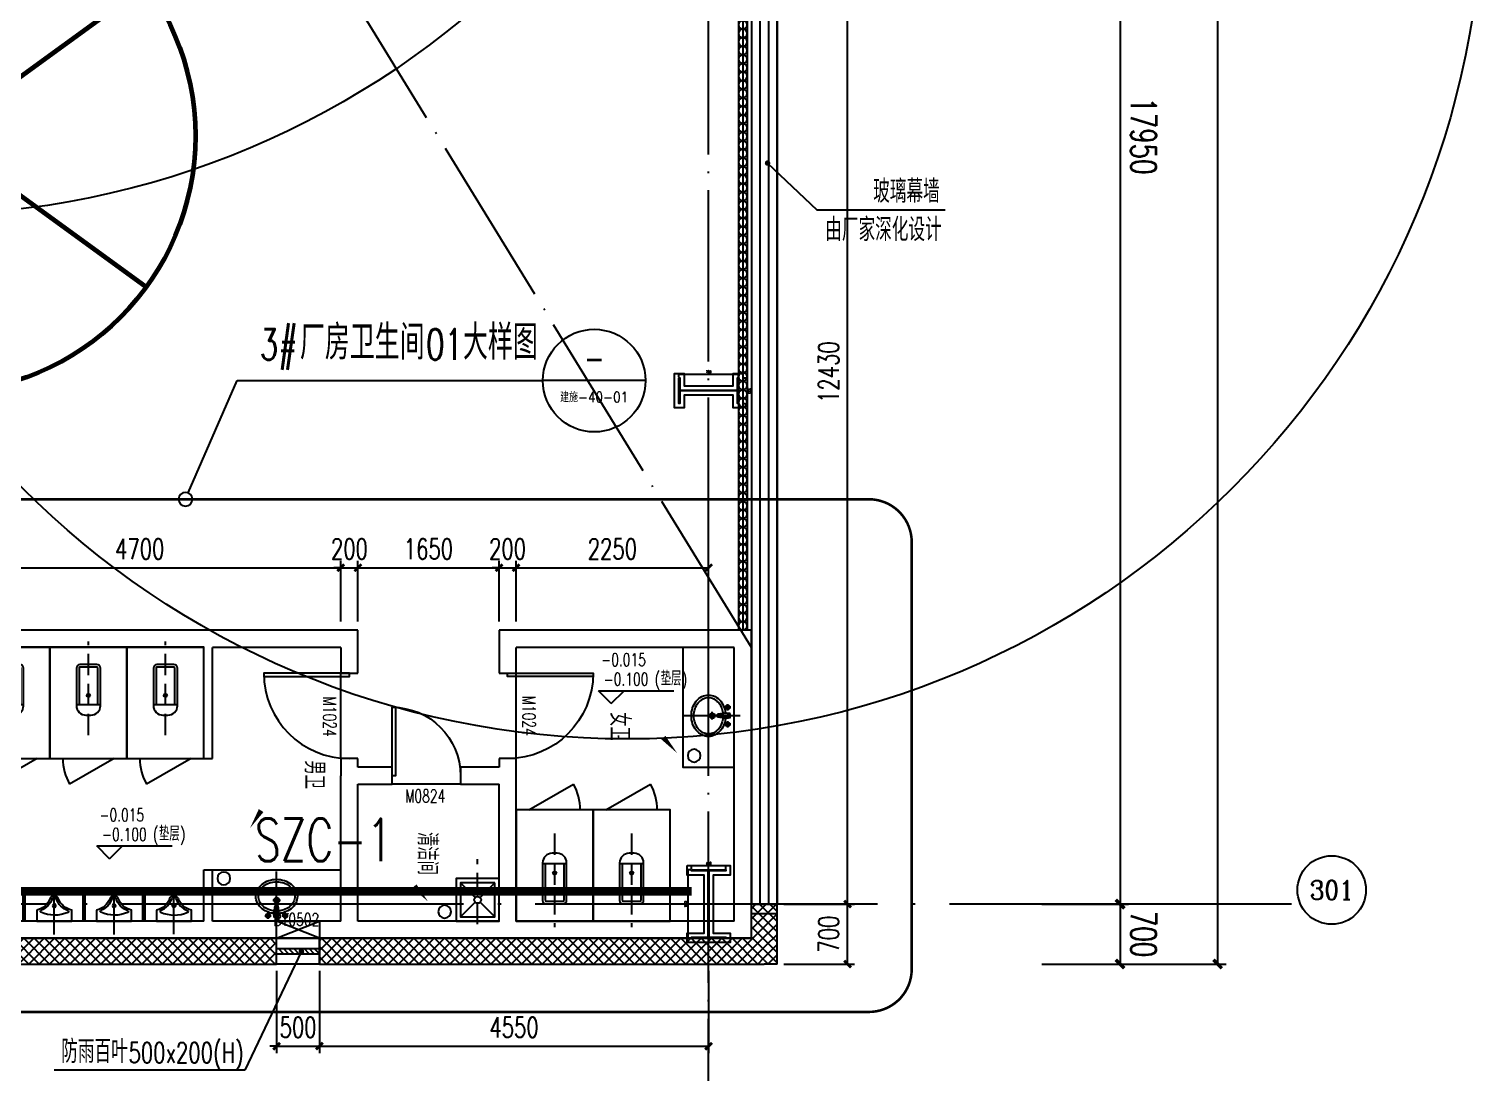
# Model space of a CAD drawing. Extents: x -1313754 to 847533, y 489853 to 941203.
# Drawn here: x -136798 to -119803, y 546948 to 559144 of the extents above; entities that cross this region are included whole.
import ezdxf
from ezdxf.enums import TextEntityAlignment as Align

# ---------------------------------------------------------------- set-up
doc = ezdxf.new("R2010")
doc.units = 0
doc.header["$LTSCALE"] = 1000
doc.header["$MEASUREMENT"] = 0
for name, pattern in [('10平面$1$DOTE', [2.42, 2, -0.2, 0.02, -0.2]), ('CENTER', [2, 1.25, -0.25, 0.25, -0.25]), ('DASH', [0.35, 0.25, -0.1]), ('DOTE', [2.42, 2, -0.2, 0.02, -0.2])]:
    doc.linetypes.add(name, pattern=pattern)
doc.layers.get('Defpoints').update_dxf_attribs({"color": 210})
for name, color, linetype in [('10平面$1$A-AXIS-DOTE', 14, '10平面$1$DOTE'), ('A-AXIS-D', 1, 'Continuous'), ('A-AXIS-DOTE', 14, 'DOTE'), ('A-AXIS-DP', 126, 'Continuous'), ('A-AXIS-SYMB', 3, 'Continuous'), ('A-HATCH-2', 251, 'Continuous'), ('A-HRAIL', 173, 'Continuous'), ('A-LIN-V', 9, 'Continuous'), ('A-TEXT', 61, 'Continuous'), ('A-WC', 223, 'Continuous'), ('A-WINDOW', 140, 'Continuous'), ('AS-COLN', 6, 'Continuous'), ('AS-WALL', 40, 'Continuous'), ('AS-结构边线层', 200, 'Continuous'), ('CURTWALL', 4, 'Continuous'), ('DIM_ELEV', 3, 'Continuous'), ('DIM_SYMB', 3, 'Continuous'), ('PUB_HATCH', 8, 'Continuous'), ('PUB_TEXT', 7, 'Continuous'), ('SB_ZF消火栓', 10, 'Continuous'), ('SB_ZF消火栓M', 10, 'Continuous'), ('建-标高', 3, 'Continuous'), ('建-门', 4, 'Continuous'), ('建-门窗编号', 7, 'Continuous')]:
    doc.layers.add(name, color=color, linetype=linetype)
doc.layers.add('THIN', color=7, linetype='Continuous', lineweight=0)
doc.layers.add('柱间支撑', color=6, linetype='CENTER', lineweight=0)
doc.styles.add('_TCH_AXIS', font='COMPLEX', dxfattribs={"bigfont": 'GBCBIG'})
doc.styles.add('_TCH_DIM', font='SIMPLEX', dxfattribs={"bigfont": 'GBCBIG'})
doc.styles.add('_TCH_DIM_T3', font='SIMPLEX', dxfattribs={"width": 0.705882, "bigfont": 'GBCBIG'})
doc.styles.add('_TCH_WINDOW', font='SIMPLEX', dxfattribs={"height": 3.5, "bigfont": 'GBCBIG'})
doc.styles.add('A-DIM_T3', font='SIMPLEX', dxfattribs={"width": 0.705882, "bigfont": 'GBCBIG'})
doc.styles.add('A-STANDARD', font='SIMPLEX', dxfattribs={"bigfont": 'GBCBIG'})
doc.styles.add('A-WIN-LABEL', font='SIMPLEX', dxfattribs={"bigfont": 'GBCBIG'})
doc.styles.add('TSSD_Rein', font='tj-romans1.shx', dxfattribs={"width": 0.7, "bigfont": 'tj-hztxt.shx'})
doc.dimstyles.new('_TCH_ARCH&&10', dxfattribs={"dimtxt": 29.75, "dimasz": 10, "dimexe": 10, "dimexo": 10, "dimgap": 12.625, "dimtad": 1, "dimdec": 0, "dimzin": 0, "dimdsep": 46, "dimtxsty": '_TCH_DIM_T3', "dimblk": 'ARCHTICK', "dimcen": 0.09, "dimclrt": 7, "dimazin": 2, "dimtfac": 1, "dimtdec": 0, "dimtix": 1, "dimtmove": 2, "dimatfit": 3, "dimfxl": 0, "dimtolj": 1, "dimtzin": 0, "dimarcsym": 0})
doc.dimstyles.new('_TCH_ARCH&&100', dxfattribs={"dimtxt": 297.5, "dimasz": 100, "dimexe": 100, "dimexo": 100, "dimgap": 126.25, "dimtad": 1, "dimdec": 0, "dimzin": 0, "dimdsep": 46, "dimtxsty": '_TCH_DIM_T3', "dimblk": 'ARCHTICK', "dimcen": 0.09, "dimclrt": 7, "dimazin": 2, "dimtfac": 1, "dimtdec": 0, "dimtix": 1, "dimtmove": 2, "dimatfit": 3, "dimfxl": 0, "dimtolj": 1, "dimtzin": 0, "dimarcsym": 0})
doc.dimstyles.new('_TCH_ARCH&&80', dxfattribs={"dimtxt": 238, "dimasz": 80, "dimexe": 80, "dimexo": 80, "dimgap": 101, "dimtad": 1, "dimdec": 0, "dimzin": 0, "dimdsep": 46, "dimtxsty": '_TCH_DIM_T3', "dimblk": 'ARCHTICK', "dimcen": 0.09, "dimclrt": 7, "dimazin": 2, "dimtfac": 1, "dimtdec": 0, "dimtix": 1, "dimtmove": 2, "dimatfit": 3, "dimfxl": 0, "dimtolj": 1, "dimtzin": 0, "dimarcsym": 0})
doc.dimstyles.new('A-DIM&&100', dxfattribs={"dimtxt": 297.5, "dimasz": 100, "dimexe": 100, "dimexo": 100, "dimgap": 126.25, "dimtad": 1, "dimdec": 0, "dimzin": 0, "dimdsep": 46, "dimtxsty": 'A-DIM_T3', "dimblk": 'ARCHTICK', "dimcen": 0.09, "dimclrt": 7, "dimazin": 2, "dimtfac": 1, "dimtdec": 0, "dimtix": 1, "dimtmove": 2, "dimatfit": 3, "dimfxl": 0, "dimtolj": 1, "dimtzin": 0, "dimarcsym": 0})
pattern_1 = [(45, (60, 0), (-60.000061, 60.000061), []), (135, (60, 0), (-60.000061, -60.000061), [])]

# ---------------------------------------------------------------- blocks, each defined once
blk = doc.blocks.new('_ArchTick')
at = {"color": 0, "linetype": 'ByBlock', "const_width": 0.4}
blk.add_lwpolyline([(-0.5, -0.5), (0.5, 0.5)], dxfattribs=at)
blk = doc.blocks.new('*D1330')
at = {"layer": 'A-AXIS-D', "color": 0, "lineweight": -2}
for p, q in [((95776, -237950), (96792, -237950)), ((96692, -237950), (96692, -255900)), ((95776, -255900), (96792, -255900))]:
    blk.add_line(p, q, dxfattribs=at)
at = {"layer": 'Defpoints', "color": 0}
for p in [(95676, -237950), (95676, -255900), (96692, -255900)]:
    blk.add_point(p, dxfattribs=at)
at = {"layer": 'A-AXIS-D', "color": 0, "lineweight": -2, "xscale": 100, "yscale": 100, "zscale": 100}
for p, rotation in [((96692, -237950), 90), ((96692, -255900), 270)]:
    blk.add_blockref('_ArchTick', p, dxfattribs=dict(at, rotation=rotation))
at = {"layer": 'A-AXIS-D', "color": 7, "insert": (96967, -246925), "char_height": 297.5, "attachment_point": 5, "rotation": 270, "style": 'A-DIM_T3'}
blk.add_mtext('\\A1;17950', dxfattribs=at)
blk = doc.blocks.new('*D1331')
at = {"layer": 'A-AXIS-D', "color": 0, "lineweight": -2}
for p, q in [((95776, -255900), (96792, -255900)), ((96692, -255900), (96692, -256600)), ((95776, -256600), (96792, -256600))]:
    blk.add_line(p, q, dxfattribs=at)
at = {"layer": 'Defpoints', "color": 0}
for p in [(95676, -255900), (95676, -256600), (96692, -256600)]:
    blk.add_point(p, dxfattribs=at)
at = {"layer": 'A-AXIS-D', "color": 0, "lineweight": -2, "xscale": 100, "yscale": 100, "zscale": 100}
for p, rotation in [((96692, -255900), 90), ((96692, -256600), 270)]:
    blk.add_blockref('_ArchTick', p, dxfattribs=dict(at, rotation=rotation))
at = {"layer": 'A-AXIS-D', "color": 7, "insert": (96967, -256250), "char_height": 297.5, "attachment_point": 5, "rotation": 270, "style": 'A-DIM_T3'}
blk.add_mtext('\\A1;700', dxfattribs=at)
blk = doc.blocks.new('*D1406')
at = {"layer": 'A-AXIS-D', "color": 0, "lineweight": -2}
for p, q in [((96036, -183400), (97932, -183400)), ((97832, -183400), (97832, -256600)), ((96036, -256600), (97932, -256600))]:
    blk.add_line(p, q, dxfattribs=at)
at = {"layer": 'Defpoints', "color": 0}
for p in [(95936, -183400), (95936, -256600), (97832, -256600)]:
    blk.add_point(p, dxfattribs=at)
at = {"layer": 'A-AXIS-D', "color": 0, "lineweight": -2, "xscale": 100, "yscale": 100, "zscale": 100}
for p, rotation in [((97832, -183400), 90), ((97832, -256600), 270)]:
    blk.add_blockref('_ArchTick', p, dxfattribs=dict(at, rotation=rotation))
at = {"layer": 'A-AXIS-D', "color": 7, "insert": (98107, -220000), "char_height": 297.5, "attachment_point": 5, "rotation": 270, "style": '_TCH_DIM_T3'}
blk.add_mtext('\\A1;73200', dxfattribs=at)
blk = doc.blocks.new('清洁间')
at = {"layer": 'A-AXIS-DOTE', "linetype": 'DASH'}
blk.add_lwpolyline([(2044571, 1694020), (2045331, 1694020)], dxfattribs=at)
at = {"layer": 'A-WC'}
for points in [[(2045106, 1693770), (2045106, 1694270), (2044606, 1694270), (2044606, 1693770)], [(2045056, 1693820), (2045056, 1694220), (2044656, 1694220), (2044656, 1693820)]]:
    blk.add_lwpolyline(points, close=True, dxfattribs=at)
for points in [[(2044828, 1694048), (2044656, 1694220)], [(2044884, 1694048), (2045056, 1694220)], [(2044656, 1693820), (2044828, 1693991)], [(2045056, 1693820), (2044884, 1693991)]]:
    blk.add_lwpolyline(points, dxfattribs=at)
blk.add_circle((2044856, 1694020), 40, dxfattribs=at)
blk = doc.blocks.new('厕卫')
at = {"layer": 'A-AXIS-DOTE', "linetype": 'DASH'}
blk.add_line((50, -823), (50, 272), dxfattribs=at)
at = {"layer": 'A-WC'}
for p, q in [((-60, -40), (-60, -470)), ((150, -30), (-50, -30)), ((160, -470), (160, -40)), ((190, -470), (-90, -470)), ((350, -1097), (-170, -1397))]:
    blk.add_line(p, q, dxfattribs=at)
blk.add_lwpolyline([(-400, 203), (-400, -1097), (500, -1097), (500, 203)], close=True, dxfattribs=at)
blk.add_lwpolyline([(190, -40, 0.414214), (150, 0), (-50, 0, 0.414214), (-90, -40), (-90, -480, 0.414214), (20, -590), (80, -590, 0.414214), (190, -480)], format="xyb", close=True, dxfattribs=at)
blk.add_circle((50, -359), 20, dxfattribs=at)
for centre, radius, start, end in [((-50, -40), 10, 90, 180), ((150, -40), 10, 0, 90), ((350, -1097), 600, 180, 209.9999)]:
    blk.add_arc(centre, radius, start, end, dxfattribs=at)
for p in [(50, 0), (50, -359)]:
    blk.add_point(p, dxfattribs=at)
blk = doc.blocks.new('$lvtry$00000224')
at = {"color": 0}
for p, q in [((-363, 0), (-363, -300)), ((-338, 0), (-363, 0)), ((-338, 0), (-338, -300)), ((337, 0), (337, -300)), ((362, 0), (337, 0)), ((362, 0), (362, -300)), ((-338, -300), (-363, -300)), ((362, -300), (337, -300))]:
    blk.add_line(p, q, dxfattribs=at)
at = {"color": 0, "elevation": 0}
blk.add_lwpolyline([(-205, -131), (-205, 0), (205, 0), (205, -131, 0.268068), (51, -263, -0.317765), (0, -300, -0.317765), (-51, -263, 0.268068)], format="xyb", close=True, dxfattribs=at)
at = {"color": 0}
blk.add_circle((0, -182, 0), 20, dxfattribs=at)
for centre, radius, start, end in [((-152, -115, 0), 10, 114.1084, 248.1394), ((5, -466, 0), 395, 66.6675, 114.1084), ((-243, -341, 0), 233, 19.2639, 68.1394), ((243, -341, 0), 233, 110.4941, 160.7361), ((158, -113, 0), 10, 290.4941, 66.6675), ((0, -256, 0), 24, 199.2639, 269.4998), ((0, -256, 0), 24, 270.5002, 340.7361)]:
    blk.add_arc(centre, radius, start, end, dxfattribs=at)
blk.add_point((0, -182, 0), dxfattribs=at)
at = {"layer": 'A-AXIS-DOTE'}
blk.add_lwpolyline([(0, 153), (0, -367)], dxfattribs=at)
blk = doc.blocks.new('小便器')
at = {"layer": 'A-WC', "xscale": -1, "rotation": 89.99999999999999}
blk.add_blockref('$lvtry$00000224', (2044606, 1695654), dxfattribs=at)
blk = doc.blocks.new('45345')
at = {"layer": 'A-WC'}
h = blk.add_hatch(dxfattribs=at)
h.set_pattern_fill('ANSI31', color=256, scale=10)
h.set_pattern_definition([(30, (40598742844.535, 3385776346.45), (-7.9375, 13.74815), [])])
edge = h.paths.add_edge_path()
edge.add_arc((40598742441.347763, 3385774511.717568), 50, 0, 360)
blk.add_circle((40598742441.347763, 3385774511.717568), 50, dxfattribs=at)
blk = doc.blocks.new('343243')
at = {"layer": '10平面$1$A-AXIS-DOTE'}
blk.add_lwpolyline([(-137039, 783550), (-137039, 784210)], dxfattribs=at)
at = {"layer": 'A-WC'}
for p, q in [((-137084, 783875), (-136994, 783875)), ((-137039, 783830), (-137039, 783920)), ((-137176, 783694), (-137103, 783694)), ((-137139, 783657), (-137139, 783731)), ((-137071, 783707), (-137056, 783814)), ((-137064, 783668), (-137071, 783707)), ((-137064, 783668), (-137056, 783814)), ((-137064, 783668), (-137014, 783668)), ((-137063, 783687), (-137015, 783687)), ((-137056, 783814), (-137022, 783814)), ((-137056, 783804), (-137022, 783804)), ((-137014, 783668), (-137022, 783814)), ((-137008, 783707), (-137022, 783814)), ((-137014, 783668), (-137008, 783707)), ((-136976, 783694), (-136903, 783694)), ((-136939, 783657), (-136939, 783731))]:
    blk.add_line(p, q, dxfattribs=at)
for points in [[(-137069, 783721, -0.055034), (-137132, 783735, -0.088849), (-137208, 783776, -0.104988), (-137263, 783843, -0.12017), (-137282, 783920, -0.12017), (-137263, 783997, -0.104988), (-137208, 784064, -0.088849), (-137132, 784105, -0.080052), (-137039, 784120, -0.080052)], [(-137065, 783751, -0.056066), (-137123, 783763, -0.088849), (-137190, 783800, -0.104988), (-137237, 783857, -0.12017), (-137252, 783920, -0.12017), (-137237, 783983, -0.104988), (-137190, 784040, -0.088849), (-137123, 784077, -0.080052), (-137039, 784090, -0.080052)], [(-137039, 784120, -0.080052), (-136946, 784105, -0.088849), (-136870, 784064, -0.104988), (-136815, 783997, -0.12017), (-136796, 783920, -0.12017), (-136815, 783843, -0.104988), (-136870, 783776, -0.088849), (-136946, 783735, -0.055034), (-137010, 783721, -0.080052)], [(-137039, 784090, -0.080052), (-136956, 784077, -0.088849), (-136889, 784040, -0.104988), (-136842, 783983, -0.12017), (-136826, 783920, -0.12017), (-136842, 783857, -0.104988), (-136889, 783800, -0.088849), (-136956, 783763, -0.056066), (-137014, 783751, -0.080052)]]:
    blk.add_lwpolyline(points, format="xyb", dxfattribs=at)
for centre, radius in [((-137039, 783875), 30), ((-137039, 783875), 20), ((-137139, 783694), 25), ((-137139, 783694), 15), ((-136939, 783694), 25), ((-136939, 783694), 15)]:
    blk.add_circle(centre, radius, dxfattribs=at)
for centre, start, end in [((-137040, 783695), 80.5252, 279.4748), ((-137038, 783695), 260.5252, 99.4748)]:
    blk.add_arc(centre, 7.19, start, end, dxfattribs=at)
blk = doc.blocks.new('*U16')
at = {"color": 0}
blk.add_lwpolyline([(500, 0), (500, 1000), (460, 1000), (460, 0)], close=True, dxfattribs=at)
blk.add_arc((500, 0), 1000, 90, 180, dxfattribs=at)
blk = doc.blocks.new('*U15')
at = {"color": 0, "xscale": 0.001, "yscale": 0.001, "zscale": 0.001}
blk.add_blockref('*U16', (0, 0), dxfattribs=at)
blk = doc.blocks.new('*U18')
at = {"color": 0}
blk.add_lwpolyline([(400, 0), (400, 800), (360, 800), (360, 0)], close=True, dxfattribs=at)
blk.add_arc((400, 0), 800, 90, 180, dxfattribs=at)
blk = doc.blocks.new('*U17')
at = {"color": 0, "xscale": 0.00125, "yscale": 0.00125, "zscale": 0.00125}
blk.add_blockref('*U18', (0, 0), dxfattribs=at)
blk = doc.blocks.new('G$CA7A27C8F')
at = {"layer": 'A-AXIS-DOTE'}
blk.add_lwpolyline([(2222, -4363), (1702, -4363)], dxfattribs=at)
at = {"layer": 'A-AXIS-SYMB'}
for points in [[(-426, 1047, 0, 0, 0), (104, 1517, 0, 64, 0), (-76, 1358, 0, 0, 0)], [(1310, -1863, 0, 0, 0), (1840, -1393, 0, 64, 0), (1660, -1552, 0, 0, 0)], [(364, -3083, 0, 0, 0), (980, -3473, 0, 64, 0), (777, -3344, 0, 0, 0)]]:
    blk.add_lwpolyline(points, format="xyseb", dxfattribs=at)
at = {"layer": 'A-LIN-V'}
blk.add_line((2070, 2187), (-1130, 2187), dxfattribs=at)
at = {"layer": 'A-WC'}
for p, q in [((1470, -3913), (1470, -2413)), ((2070, -4700), (1770, -4700)), ((1770, -4700), (1770, -4725)), ((2070, -4725), (1770, -4725)), ((2070, -4700), (2070, -4725))]:
    blk.add_line(p, q, dxfattribs=at)
blk.add_lwpolyline([(-1130, 1587), (270, 1587), (270, 2187), (270, 2187)], dxfattribs=at)
at = {"layer": 'A-WC', "elevation": 0}
blk.add_lwpolyline([(1939, -4568), (2070, -4568), (2070, -4158), (1939, -4158, -0.268068), (1806, -4312, 0.317765), (1770, -4363, 0.317765), (1806, -4414, -0.268068)], format="xyb", close=True, dxfattribs=at)
at = {"layer": 'A-WC'}
blk.add_circle((1888, -4363, 0), 20, dxfattribs=at)
for centre, radius, start, end in [((1729, -4120, 0), 233, 289.2639, 339.5059), ((1957, -4205, 0), 10, 23.3325, 159.5059), ((1603, -4358, 0), 395, 335.8916, 23.3325), ((1814, -4363, 0), 24, 109.2639, 179.4998), ((1814, -4363, 0), 24, 180.5002, 250.7361), ((1729, -4606, 0), 233, 21.8606, 70.7361), ((1955, -4515, 0), 10, 201.8606, 335.8916)]:
    blk.add_arc(centre, radius, start, end, dxfattribs=at)
blk.add_point((1888, -4363, 0), dxfattribs=at)
at = {"layer": 'AS-WALL'}
for p, q in [((-1330, 2387), (-1330, 2287)), ((-1130, 2387), (-1330, 2387)), ((-1130, 2387), (-1130, 2387)), ((2070, 2387), (-1130, 2387)), ((2070, 2387), (2070, 2387)), ((2270, 2387), (2070, 2387)), ((2270, 2387), (2270, 2287)), ((-1330, 2287), (-1330, -563)), ((2270, 2287), (2270, -463)), ((2070, 2187), (-1130, 2187)), ((-1130, 2187), (-1130, -363)), ((2070, 2187), (2070, -363)), ((-830, -363), (-1130, -363)), ((-830, -563), (-830, -363)), ((370, -363), (170, -363)), ((170, -363), (170, -563)), ((2070, -363), (370, -363)), ((2270, -463), (2270, -2313)), ((-1330, -563), (-830, -563)), ((170, -563), (270, -563)), ((270, -563), (270, -1013)), ((470, -1013), (470, -563)), ((2070, -563), (470, -563)), ((2070, -563), (2070, -2213)), ((270, -1013), (470, -1013)), ((470, -1813), (270, -1813)), ((270, -1813), (270, -2213)), ((470, -2213), (470, -1813)), ((-1330, -2213), (-1330, -3963)), ((-830, -2213), (-1330, -2213)), ((-830, -2413), (-830, -2213)), ((270, -2213), (170, -2213)), ((170, -2213), (170, -2413)), ((2070, -2213), (470, -2213)), ((2270, -2313), (2270, -3963)), ((-1130, -2413), (-1130, -3913)), ((-1130, -2413), (-830, -2413)), ((170, -2413), (370, -2413)), ((2070, -2413), (370, -2413)), ((2070, -2413), (2070, -3913)), ((-1330, -3963), (-1330, -7213)), ((170, -3913), (-1130, -3913)), ((170, -4013), (-1130, -4013)), ((-1130, -4013), (-1130, -7013)), ((170, -4013), (170, -3913)), ((2070, -3913), (1470, -3913)), ((1470, -4013), (1470, -3913)), ((2070, -4013), (1470, -4013)), ((2070, -4013), (2070, -7013)), ((2270, -3963), (2270, -7213)), ((2070, -7013), (-1130, -7013)), ((2270, -7213), (-1330, -7213))]:
    blk.add_line(p, q, dxfattribs=at)
at = {"layer": '建-门'}
for p, q in [((170, -363), (-830, -363)), ((470, -1013), (470, -1813)), ((170, -2413), (-830, -2413))]:
    blk.add_line(p, q, dxfattribs=at)
for name, p, rotation in [('厕卫', (1866, 1037), 270), ('厕卫', (1866, 137), 270), ('厕卫', (-928, -4513), 90), ('小便器', (2046676, 1690591), 180), ('厕卫', (-928, -5413), 90), ('小便器', (2046676, 1689891), 180), ('厕卫', (-928, -6313), 90), ('小便器', (2046676, 1689191), 180)]:
    blk.add_blockref(name, p, dxfattribs=dict(rotation=rotation))
at = {"layer": 'A-HRAIL', "rotation": 180}
blk.add_blockref('清洁间', (2046676, 1693207), dxfattribs=at)
at = {"layer": 'A-LIN-V', "xscale": -1.5, "yscale": 1.5, "zscale": 1.5}
for p in [(60898113797, -5078660050), (60898115621, -5078662967), (60898115232, -5078665548)]:
    blk.add_blockref('45345', p, dxfattribs=at)
at = {"layer": 'A-WINDOW'}
for p, rotation in [((-137370, 785805), 180), ((785700, 133876), 90)]:
    blk.add_blockref('343243', p, dxfattribs=dict(at, rotation=rotation))
at = {"layer": '建-门'}
ref = blk.add_blockref('*U15', (-330, -463), dxfattribs=dict(at, xscale=1000, yscale=-1000, zscale=199.9999999999999, rotation=180.0000000000208))
ref.add_attrib('A', 'M1024', (-564, -287), dxfattribs={"layer": '建-门窗编号', "ltscale": 500, "height": 148.8, "style": 'A-WIN-LABEL', "width": 0.705882})
ref = blk.add_blockref('*U17', (370, -1413), dxfattribs=dict(at, xscale=800, yscale=-800, zscale=199.9999999999998, rotation=270))
ref.add_attrib('A', 'M0824', (681, -1660), dxfattribs={"layer": '建-门窗编号', "ltscale": 500, "height": 148.8, "rotation": 90, "style": 'A-WIN-LABEL', "width": 0.705882})
ref = blk.add_blockref('*U15', (-330, -2313), dxfattribs=dict(at, xscale=1000, yscale=1000, zscale=200, rotation=180.0000000000208))
ref.add_attrib('A', 'M1024', (-554, -2617), dxfattribs={"layer": '建-门窗编号', "ltscale": 500, "height": 148.8, "style": 'A-WIN-LABEL', "width": 0.705882})
at = {"layer": 'A-TEXT', "style": '_TCH_WINDOW'}
for s, p in [('女卫', (-372, 733)), ('清洁间', (1028, -1515)), ('男卫', (191, -2836))]:
    blk.add_text(s, height=231.5, dxfattribs=at).set_placement(p)
blk = doc.blocks.new('43243')
at = {"layer": 'AS-结构边线层'}
blk.add_lwpolyline([(-155994, 548520), (-146454, 548520), (-146454, 549070), (-144354, 549070), (-144354, 548520), (-128354, 548520), (-128354, 548810), (-128054, 548810), (-128054, 561350), (-131054, 561350), (-131054, 565490), (-128054, 565490), (-128054, 594490), (-131055, 594490), (-131055, 601390), (-128054, 601390), (-128054, 621120), (-128354, 621120), (-144354, 621120), (-144354, 620570), (-146454, 620570), (-146454, 621120), (-155994, 621120)], dxfattribs=at)
blk = doc.blocks.new('w4324324')
at = {"layer": 'A-HATCH-2', "lineweight": 60}
for q in [(-1694760, 686605), (-1697614, 684532), (-1691907, 684532), (-1696524, 681178), (-1692997, 681178)]:
    blk.add_line((-1694760, 683605), q, dxfattribs=at)
blk.add_circle((-1694760, 683605), 3000, dxfattribs=at)
blk = doc.blocks.new('342343')
at = {"layer": 'A-LIN-V'}
blk.add_blockref('w4324324', (1030710, -62444), dxfattribs=at)
blk = doc.blocks.new('*D1767')
at = {"layer": 'A-AXIS-DP', "color": 0, "lineweight": -2}
for p, q in [((-165054, 621030), (-165054, 621079)), ((-165054, 621069), (-164654, 621069)), ((-164654, 621030), (-164654, 621079))]:
    blk.add_line(p, q, dxfattribs=at)
at = {"layer": 'Defpoints', "color": 0}
for p in [(-165054, 621020), (-164654, 621069), (-164654, 621020)]:
    blk.add_point(p, dxfattribs=at)
at = {"layer": 'A-AXIS-DP', "color": 0, "lineweight": -2, "xscale": 10, "yscale": 10, "zscale": 10, "rotation": 180}
blk.add_blockref('_ArchTick', (-165054, 621069), dxfattribs=at)
at = {"layer": 'A-AXIS-DP', "color": 0, "lineweight": -2, "xscale": 10, "yscale": 10, "zscale": 10}
blk.add_blockref('_ArchTick', (-164654, 621069), dxfattribs=at)
at = {"layer": 'A-AXIS-DP', "color": 7, "insert": (-164854, 621096), "char_height": 29.8, "attachment_point": 5, "style": '_TCH_DIM_T3'}
blk.add_mtext('\\A1;400', dxfattribs=at)
blk = doc.blocks.new('*D1768')
at = {"layer": 'A-AXIS-DP', "color": 0, "lineweight": -2}
for p, q in [((-165064, 621020), (-165105, 621020)), ((-165095, 620220), (-165095, 621020)), ((-165064, 620220), (-165105, 620220))]:
    blk.add_line(p, q, dxfattribs=at)
at = {"layer": 'Defpoints', "color": 0}
for p in [(-165095, 621020), (-165054, 621020), (-165054, 620220)]:
    blk.add_point(p, dxfattribs=at)
at = {"layer": 'A-AXIS-DP', "color": 0, "lineweight": -2, "xscale": 10, "yscale": 10, "zscale": 10}
for p, rotation in [((-165095, 621020), 90), ((-165095, 620220), 270)]:
    blk.add_blockref('_ArchTick', p, dxfattribs=dict(at, rotation=rotation))
at = {"layer": 'A-AXIS-DP', "color": 7, "insert": (-165123, 620620), "char_height": 29.8, "attachment_point": 5, "rotation": 90, "style": '_TCH_DIM_T3'}
blk.add_mtext('\\A1;800', dxfattribs=at)
blk = doc.blocks.new('*D1765')
at = {"layer": 'A-AXIS-DP', "color": 0, "lineweight": -2}
for p, q in [((-195790, 766880), (-195790, 766929)), ((-195790, 766919), (-195490, 766919)), ((-195490, 766880), (-195490, 766929))]:
    blk.add_line(p, q, dxfattribs=at)
at = {"layer": 'Defpoints', "color": 0}
for p in [(-195790, 766870), (-195490, 766919), (-195490, 766870)]:
    blk.add_point(p, dxfattribs=at)
at = {"layer": 'A-AXIS-DP', "color": 0, "lineweight": -2, "xscale": 10, "yscale": 10, "zscale": 10, "rotation": 180}
blk.add_blockref('_ArchTick', (-195790, 766919), dxfattribs=at)
at = {"layer": 'A-AXIS-DP', "color": 0, "lineweight": -2, "xscale": 10, "yscale": 10, "zscale": 10}
blk.add_blockref('_ArchTick', (-195490, 766919), dxfattribs=at)
at = {"layer": 'A-AXIS-DP', "color": 7, "insert": (-195640, 766946), "char_height": 29.8, "attachment_point": 5, "style": '_TCH_DIM_T3'}
blk.add_mtext('\\A1;300', dxfattribs=at)
blk = doc.blocks.new('*D1766')
at = {"layer": 'A-AXIS-DP', "color": 0, "lineweight": -2}
for p, q in [((-195800, 766820), (-195841, 766820)), ((-195831, 766120), (-195831, 766820)), ((-195800, 766120), (-195841, 766120))]:
    blk.add_line(p, q, dxfattribs=at)
at = {"layer": 'Defpoints', "color": 0}
for p in [(-195831, 766820), (-195790, 766820), (-195790, 766120)]:
    blk.add_point(p, dxfattribs=at)
at = {"layer": 'A-AXIS-DP', "color": 0, "lineweight": -2, "xscale": 10, "yscale": 10, "zscale": 10}
for p, rotation in [((-195831, 766820), 90), ((-195831, 766120), 270)]:
    blk.add_blockref('_ArchTick', p, dxfattribs=dict(at, rotation=rotation))
at = {"layer": 'A-AXIS-DP', "color": 7, "insert": (-195859, 766470), "char_height": 29.8, "attachment_point": 5, "rotation": 90, "style": '_TCH_DIM_T3'}
blk.add_mtext('\\A1;700', dxfattribs=at)
blk = doc.blocks.new('3132')
at = {"layer": 'A-AXIS-SYMB'}
for p, q in [((-134938, 553724), (-134367, 555036)), ((-134367, 555036), (-130791, 555036)), ((-129591, 555036), (-130791, 555036))]:
    blk.add_line(p, q, dxfattribs=at)
blk.add_lwpolyline([(-134889, 553650, 1), (-135051, 553650, 1)], format="xyb", close=True, dxfattribs=at)
blk.add_circle((-130191, 555036), 600, dxfattribs=at)
at = {"layer": 'DIM_ELEV', "linetype": 'DASH', "const_width": 30}
blk.add_lwpolyline([(-138910, 553650), (-126980, 553650, -0.414214), (-126480, 553150), (-126480, 548160, -0.414214), (-126980, 547660), (-138910, 547660, -0.414214), (-139410, 548160), (-139410, 553150, -0.414214)], format="xyb", close=True, dxfattribs=at)
at = {"layer": 'PUB_TEXT', "style": '_TCH_DIM', "width": 0.705882}
for s, p in [('3#', (-134100, 555281)), ('01', (-132158, 555281))]:
    blk.add_text(s, height=357, dxfattribs=at).set_placement(p)
at = {"layer": 'PUB_TEXT', "style": '_TCH_DIM'}
for s, p in [('厂房卫生间', (-133632, 555281)), ('大样图', (-131726, 555281))]:
    blk.add_text(s, height=405.1, dxfattribs=at).set_placement(p)
for s, height, width, p, p2 in [('-', 365, 0.777778, (-130313, 555124), (-130069, 555124)), ('建施-40-01', 120.6, 0.947735, (-130590, 554784), (-129793, 554784))]:
    blk.add_text(s, height=height, dxfattribs=dict(at, width=width)).set_placement(p, p2, align=Align.FIT)
blk = doc.blocks.new('23124232432')
at = {"layer": '柱间支撑', "const_width": 100}
blk.add_lwpolyline([(-129054, 549070), (-137654, 549070)], dxfattribs=at)
at = {"layer": 'THIN', "style": 'TSSD_Rein', "width": 0.7}
blk.add_text('SZC-1', height=500, dxfattribs=at).set_placement((-133354, 549270), align=Align.BOTTOM_CENTER)
blk = doc.blocks.new('99平面图例外参$0$$LinePat$圆环')
for points in [[(0, 150), (300, 150)], [(0, 0), (300, 0)], [(0, -150), (300, -150)]]:
    blk.add_lwpolyline(points)
at = {"color": 0}
blk.add_circle((150, 0), 150, dxfattribs=at)
blk = doc.blocks.new('34242343243')
at = {"layer": 'A-HRAIL', "xscale": -0.3344569287663073, "yscale": 0.3333333333333333, "zscale": 0.3333333333333333, "rotation": 89.99999999999982}
for p in [(-128454, 559244), (-128454, 559144), (-128454, 559043), (-128454, 558943), (-128454, 558843), (-128454, 558742), (-128454, 558642), (-128454, 558542), (-128454, 558441), (-128454, 558341), (-128454, 558241), (-128454, 558140), (-128454, 558040), (-128454, 557940), (-128454, 557839), (-128454, 557739), (-128454, 557639), (-128454, 557538), (-128454, 557438), (-128454, 557338), (-128454, 557237), (-128454, 557137), (-128454, 557037), (-128454, 556936), (-128454, 556836), (-128454, 556736), (-128454, 556635), (-128454, 556535), (-128454, 556434), (-128454, 556334), (-128454, 556234), (-128454, 556133), (-128454, 556033), (-128454, 555933), (-128454, 555832), (-128454, 555732), (-128454, 555632), (-128454, 555531), (-128454, 555431), (-128454, 555331), (-128454, 555230), (-128454, 555130), (-128454, 555030), (-128454, 554929), (-128454, 554829), (-128454, 554729), (-128454, 554628), (-128454, 554528), (-128454, 554428), (-128454, 554327), (-128454, 554227), (-128454, 554127), (-128454, 554026), (-128454, 553926), (-128454, 553826), (-128454, 553725), (-128454, 553625), (-128454, 553525), (-128454, 553424), (-128454, 553324), (-128454, 553224), (-128454, 553123), (-128454, 553023), (-128454, 552923), (-128454, 552822), (-128454, 552722), (-128454, 552622), (-128454, 552521), (-128454, 552421), (-128454, 552321), (-128454, 552220)]:
    blk.add_blockref('99平面图例外参$0$$LinePat$圆环', p, dxfattribs=at)
blk = doc.blocks.new('A$C5D961328')
at = {"layer": 'A-LIN-V', "ltscale": 500}
blk.add_circle((350, 40), 10001, dxfattribs=at)
blk = doc.blocks.new('we42342343234')
at = {"layer": 'SB_ZF消火栓M'}
for p, rotation in [((-138064, 566620), 90), ((-129454, 560890), 180)]:
    blk.add_blockref('A$C5D961328', p, dxfattribs=dict(at, rotation=rotation))
blk = doc.blocks.new('234243242332')
at = {"layer": 'SB_ZF消火栓'}
blk.add_blockref('we42342343234', (0, 0), dxfattribs=at)
blk = doc.blocks.new('*D281')
at = {"layer": 'A-AXIS-DP', "color": 0, "lineweight": -2}
for p, q in [((-133904, 548140), (-133904, 547180)), ((-133404, 548140), (-133404, 547180)), ((-133904, 547260), (-133984, 547260)), ((-133904, 547260), (-133404, 547260)), ((-133404, 547260), (-133324, 547260))]:
    blk.add_line(p, q, dxfattribs=at)
at = {"layer": 'Defpoints', "color": 0}
for p in [(-133904, 548220), (-133404, 548220), (-133404, 547260)]:
    blk.add_point(p, dxfattribs=at)
at = {"layer": 'A-AXIS-DP', "color": 0, "lineweight": -2, "xscale": 80, "yscale": 80, "zscale": 80}
blk.add_blockref('_ArchTick', (-133904, 547260), dxfattribs=at)
at = {"layer": 'A-AXIS-DP', "color": 0, "lineweight": -2, "xscale": 80, "yscale": 80, "zscale": 80, "rotation": 180}
blk.add_blockref('_ArchTick', (-133404, 547260), dxfattribs=at)
at = {"layer": 'A-AXIS-DP', "color": 7, "insert": (-133654, 547480), "char_height": 238, "attachment_point": 5, "style": '_TCH_DIM_T3'}
blk.add_mtext('\\A1;500', dxfattribs=at)
blk = doc.blocks.new('*D282')
at = {"layer": 'A-AXIS-DP', "color": 0, "lineweight": -2}
for p, q in [((-133404, 548140), (-133404, 547180)), ((-128854, 548140), (-128854, 547180)), ((-133404, 547260), (-128854, 547260))]:
    blk.add_line(p, q, dxfattribs=at)
at = {"layer": 'Defpoints', "color": 0}
for p in [(-133404, 548220), (-128854, 548220), (-128854, 547260)]:
    blk.add_point(p, dxfattribs=at)
at = {"layer": 'A-AXIS-DP', "color": 0, "lineweight": -2, "xscale": 80, "yscale": 80, "zscale": 80, "rotation": 180}
blk.add_blockref('_ArchTick', (-133404, 547260), dxfattribs=at)
at = {"layer": 'A-AXIS-DP', "color": 0, "lineweight": -2, "xscale": 80, "yscale": 80, "zscale": 80}
blk.add_blockref('_ArchTick', (-128854, 547260), dxfattribs=at)
at = {"layer": 'A-AXIS-DP', "color": 7, "insert": (-131129, 547480), "char_height": 238, "attachment_point": 5, "style": '_TCH_DIM_T3'}
blk.add_mtext('\\A1;4550', dxfattribs=at)
blk = doc.blocks.new('*D547')
at = {"layer": 'A-AXIS-DP', "color": 0, "lineweight": -2}
for p, q in [((-137854, 552220), (-137854, 552930)), ((-133154, 552220), (-133154, 552930)), ((-137854, 552850), (-133154, 552850))]:
    blk.add_line(p, q, dxfattribs=at)
at = {"layer": 'Defpoints', "color": 0}
for p in [(-133154, 552850), (-137854, 552140), (-133154, 552140)]:
    blk.add_point(p, dxfattribs=at)
at = {"layer": 'A-AXIS-DP', "color": 0, "lineweight": -2, "xscale": 80, "yscale": 80, "zscale": 80, "rotation": 180}
blk.add_blockref('_ArchTick', (-137854, 552850), dxfattribs=at)
at = {"layer": 'A-AXIS-DP', "color": 0, "lineweight": -2, "xscale": 80, "yscale": 80, "zscale": 80}
blk.add_blockref('_ArchTick', (-133154, 552850), dxfattribs=at)
at = {"layer": 'A-AXIS-DP', "color": 7, "insert": (-135504, 553070), "char_height": 238, "attachment_point": 5, "style": '_TCH_DIM_T3'}
blk.add_mtext('\\A1;4700', dxfattribs=at)
blk = doc.blocks.new('*D548')
at = {"layer": 'A-AXIS-DP', "color": 0, "lineweight": -2}
for p, q in [((-133154, 552220), (-133154, 552930)), ((-132954, 552220), (-132954, 552930)), ((-133154, 552850), (-133234, 552850)), ((-133154, 552850), (-132954, 552850)), ((-132954, 552850), (-132874, 552850))]:
    blk.add_line(p, q, dxfattribs=at)
at = {"layer": 'Defpoints', "color": 0}
for p in [(-132954, 552850), (-133154, 552140), (-132954, 552140)]:
    blk.add_point(p, dxfattribs=at)
at = {"layer": 'A-AXIS-DP', "color": 0, "lineweight": -2, "xscale": 80, "yscale": 80, "zscale": 80}
blk.add_blockref('_ArchTick', (-133154, 552850), dxfattribs=at)
at = {"layer": 'A-AXIS-DP', "color": 0, "lineweight": -2, "xscale": 80, "yscale": 80, "zscale": 80, "rotation": 180}
blk.add_blockref('_ArchTick', (-132954, 552850), dxfattribs=at)
at = {"layer": 'A-AXIS-DP', "color": 7, "insert": (-133054, 553070), "char_height": 238, "attachment_point": 5, "style": '_TCH_DIM_T3'}
blk.add_mtext('\\A1;200', dxfattribs=at)
blk = doc.blocks.new('*D549')
at = {"layer": 'A-AXIS-DP', "color": 0, "lineweight": -2}
for p, q in [((-132954, 552220), (-132954, 552930)), ((-131304, 552220), (-131304, 552930)), ((-132954, 552850), (-131304, 552850))]:
    blk.add_line(p, q, dxfattribs=at)
at = {"layer": 'Defpoints', "color": 0}
for p in [(-131304, 552850), (-132954, 552140), (-131304, 552140)]:
    blk.add_point(p, dxfattribs=at)
at = {"layer": 'A-AXIS-DP', "color": 0, "lineweight": -2, "xscale": 80, "yscale": 80, "zscale": 80, "rotation": 180}
blk.add_blockref('_ArchTick', (-132954, 552850), dxfattribs=at)
at = {"layer": 'A-AXIS-DP', "color": 0, "lineweight": -2, "xscale": 80, "yscale": 80, "zscale": 80}
blk.add_blockref('_ArchTick', (-131304, 552850), dxfattribs=at)
at = {"layer": 'A-AXIS-DP', "color": 7, "insert": (-132129, 553070), "char_height": 238, "attachment_point": 5, "style": '_TCH_DIM_T3'}
blk.add_mtext('\\A1;1650', dxfattribs=at)
blk = doc.blocks.new('*D550')
at = {"layer": 'A-AXIS-DP', "color": 0, "lineweight": -2}
for p, q in [((-131304, 552220), (-131304, 552930)), ((-131104, 552220), (-131104, 552930)), ((-131304, 552850), (-131384, 552850)), ((-131304, 552850), (-131104, 552850)), ((-131104, 552850), (-131024, 552850))]:
    blk.add_line(p, q, dxfattribs=at)
at = {"layer": 'Defpoints', "color": 0}
for p in [(-131104, 552850), (-131304, 552140), (-131104, 552140)]:
    blk.add_point(p, dxfattribs=at)
at = {"layer": 'A-AXIS-DP', "color": 0, "lineweight": -2, "xscale": 80, "yscale": 80, "zscale": 80}
blk.add_blockref('_ArchTick', (-131304, 552850), dxfattribs=at)
at = {"layer": 'A-AXIS-DP', "color": 0, "lineweight": -2, "xscale": 80, "yscale": 80, "zscale": 80, "rotation": 180}
blk.add_blockref('_ArchTick', (-131104, 552850), dxfattribs=at)
at = {"layer": 'A-AXIS-DP', "color": 7, "insert": (-131204, 553070), "char_height": 238, "attachment_point": 5, "style": '_TCH_DIM_T3'}
blk.add_mtext('\\A1;200', dxfattribs=at)
blk = doc.blocks.new('*D551')
at = {"layer": 'A-AXIS-DP', "color": 0, "lineweight": -2}
for p, q in [((-131104, 552220), (-131104, 552930)), ((-128854, 552220), (-128854, 552930)), ((-131104, 552850), (-128854, 552850))]:
    blk.add_line(p, q, dxfattribs=at)
at = {"layer": 'Defpoints', "color": 0}
for p in [(-128854, 552850), (-131104, 552140), (-128854, 552140)]:
    blk.add_point(p, dxfattribs=at)
at = {"layer": 'A-AXIS-DP', "color": 0, "lineweight": -2, "xscale": 80, "yscale": 80, "zscale": 80, "rotation": 180}
blk.add_blockref('_ArchTick', (-131104, 552850), dxfattribs=at)
at = {"layer": 'A-AXIS-DP', "color": 0, "lineweight": -2, "xscale": 80, "yscale": 80, "zscale": 80}
blk.add_blockref('_ArchTick', (-128854, 552850), dxfattribs=at)
at = {"layer": 'A-AXIS-DP', "color": 7, "insert": (-129979, 553070), "char_height": 238, "attachment_point": 5, "style": '_TCH_DIM_T3'}
blk.add_mtext('\\A1;2250', dxfattribs=at)
blk = doc.blocks.new('*D651')
at = {"layer": 'A-AXIS-DP', "color": 0, "lineweight": -2}
for p, q in [((-127974, 548920), (-127150, 548920)), ((-127230, 548220), (-127230, 548920)), ((-127974, 548220), (-127150, 548220))]:
    blk.add_line(p, q, dxfattribs=at)
at = {"layer": 'Defpoints', "color": 0}
for p in [(-128054, 548920), (-127230, 548920), (-128054, 548220)]:
    blk.add_point(p, dxfattribs=at)
at = {"layer": 'A-AXIS-DP', "color": 0, "lineweight": -2, "xscale": 80, "yscale": 80, "zscale": 80}
for p, rotation in [((-127230, 548920), 90), ((-127230, 548220), 270)]:
    blk.add_blockref('_ArchTick', p, dxfattribs=dict(at, rotation=rotation))
at = {"layer": 'A-AXIS-DP', "color": 7, "insert": (-127450, 548570), "char_height": 238, "attachment_point": 5, "rotation": 90, "style": '_TCH_DIM_T3'}
blk.add_mtext('\\A1;700', dxfattribs=at)
blk = doc.blocks.new('*D652')
at = {"layer": 'A-AXIS-DP', "color": 0, "lineweight": -2}
for p, q in [((-127974, 561350), (-127150, 561350)), ((-127230, 548920), (-127230, 561350)), ((-127974, 548920), (-127150, 548920))]:
    blk.add_line(p, q, dxfattribs=at)
at = {"layer": 'Defpoints', "color": 0}
for p in [(-128054, 561350), (-127230, 561350), (-128054, 548920)]:
    blk.add_point(p, dxfattribs=at)
at = {"layer": 'A-AXIS-DP', "color": 0, "lineweight": -2, "xscale": 80, "yscale": 80, "zscale": 80}
for p, rotation in [((-127230, 561350), 90), ((-127230, 548920), 270)]:
    blk.add_blockref('_ArchTick', p, dxfattribs=dict(at, rotation=rotation))
at = {"layer": 'A-AXIS-DP', "color": 7, "insert": (-127450, 555135), "char_height": 238, "attachment_point": 5, "rotation": 90, "style": '_TCH_DIM_T3'}
blk.add_mtext('\\A1;12430', dxfattribs=at)
blk = doc.blocks.new('*U71')
at = {"color": 0}
for p, q in [((-250, 150), (250, 150)), ((250, 30), (-250, 30)), ((-250, -30), (-190, 30)), ((-190, -30), (-130, 30)), ((-130, -30), (-70, 30)), ((-70, -30), (-10, 30)), ((-10, -30), (50, 30)), ((50, -30), (110, 30)), ((110, -30), (170, 30)), ((170, -30), (230, 30)), ((250, -30), (-250, -30)), ((-250, -150), (250, -150))]:
    blk.add_line(p, q, dxfattribs=at)
for points in [[(-250, -150), (-250, 150)], [(250, -150), (250, 150)]]:
    blk.add_lwpolyline(points, dxfattribs=at)
blk = doc.blocks.new('*U70')
at = {"color": 0, "xscale": 0.001999999996058992, "yscale": 0.003333333333333334, "zscale": 0.001999999996058992}
blk.add_blockref('*U71', (0, 0), dxfattribs=at)
blk = doc.blocks.new('dote')
at = {"layer": 'A-AXIS-D'}
blk.add_circle((99166, -255735.7), 400, dxfattribs=at)
at = {"layer": 'A-AXIS-DOTE'}
blk.add_line((91882.2, -264080), (91882.2, 36662.3), dxfattribs=at)
at = {"layer": 'A-AXIS-DOTE', "ltscale": 2}
blk.add_line((98696.4, -255900), (-97273.6, -255900), dxfattribs=at)
at = {"layer": 'PUB_TEXT', "style": '_TCH_AXIS'}
blk.add_text('301', height=224.46, dxfattribs=at).set_placement((98909.4, -255847.9), (99422.5, -255847.9), align=Align.FIT)
at = {"layer": 'A-AXIS-D'}
for base, p1, p2, dimstyle, picture, middle in [((97831.9, -256600.1), (95936.4, -183400), (95936.4, -256600.1), '_TCH_ARCH&&100', '*D1406', (98106.9, -220000)), ((96692.2, -255900), (95676.4, -237950), (95676.4, -255900), 'A-DIM&&100', '*D1330', (96967.2, -246925)), ((96692.2, -256600.1), (95676.4, -255900), (95676.4, -256600.1), 'A-DIM&&100', '*D1331', (96967.2, -256250))]:
    dim = blk.add_linear_dim(base=base, p1=p1, p2=p2, angle=270, dimstyle=dimstyle, override={"dimgap": 0}, dxfattribs=at)
    dim.commit()
    dim.dimension.update_dxf_attribs({"geometry": picture, "text_midpoint": middle, "dimtype": 161, "text_rotation": 270})
blk = doc.blocks.new('w42343243')
at = {"layer": 'A-HATCH-2'}
blk.add_lwpolyline([(-165104.2, 621070), (-164604.2, 621070), (-164604.2, 620958), (-164800.2, 620958), (-164800.2, 620282), (-164604.2, 620282), (-164604.2, 620170), (-165104.2, 620170), (-165104.2, 620282), (-164908.2, 620282), (-164908.2, 620958), (-165104.2, 620958)], close=True, dxfattribs=at)
at = {"layer": 'AS-COLN', "color": 3}
blk.add_lwpolyline([(-165054.2, 621020), (-164654.2, 621020), (-164654.2, 621008), (-164850.2, 621008), (-164850.2, 620232), (-164654.2, 620232), (-164654.2, 620220), (-165054.2, 620220), (-165054.2, 620232), (-164858.2, 620232), (-164858.2, 621008), (-165054.2, 621008)], close=True, dxfattribs=at)
at = {"layer": 'A-AXIS-DP'}
for p1, p2, distance, picture, middle in [((-165054.2, 620220), (-165054.2, 621020), 41.2, '*D1768', (-165122.9, 620620)), ((-165054.2, 621020), (-164654.2, 621020), 48.8, '*D1767', (-164854.2, 621096.2))]:
    dim = blk.add_aligned_dim(p1=p1, p2=p2, distance=distance, dimstyle='_TCH_ARCH&&10', dxfattribs=at)
    dim.commit()
    dim.dimension.update_dxf_attribs({"geometry": picture, "text_midpoint": middle})
blk = doc.blocks.new('nt66')
at = {"layer": 'A-HATCH-2'}
blk.add_lwpolyline([(-195840, 766870), (-195440, 766870), (-195440, 766758), (-195586, 766758), (-195586, 766182), (-195440, 766182), (-195440, 766070), (-195840, 766070), (-195840, 766182), (-195694, 766182), (-195694, 766758), (-195840, 766758)], close=True, dxfattribs=at)
at = {"layer": 'AS-COLN'}
blk.add_lwpolyline([(-195790, 766820), (-195490, 766820), (-195490, 766808), (-195636, 766808), (-195636, 766132), (-195490, 766132), (-195490, 766120), (-195790, 766120), (-195790, 766132), (-195644, 766132), (-195644, 766808), (-195790, 766808)], close=True, dxfattribs=at)
at = {"layer": 'A-AXIS-DP'}
for p1, p2, distance, picture, middle in [((-195790, 766870), (-195490, 766870), 48.8, '*D1765', (-195640, 766946.2)), ((-195790, 766120), (-195790, 766820), 41.2, '*D1766', (-195858.7, 766470))]:
    dim = blk.add_aligned_dim(p1=p1, p2=p2, distance=distance, dimstyle='_TCH_ARCH&&10', dxfattribs=at)
    dim.commit()
    dim.dimension.update_dxf_attribs({"geometry": picture, "text_midpoint": middle})
blk = doc.blocks.new('42343')
at = {"rotation": 270}
blk.add_blockref('nt66', (-895324, 359280), dxfattribs=at)
at = {"layer": 'A-WINDOW'}
blk.add_blockref('w42343243', (36000, -71700), dxfattribs=at)

msp = doc.modelspace()

# ---------------------------------------------------------------- hatches: boundary and pattern name
at = {"layer": 'PUB_HATCH'}
h = msp.add_hatch(dxfattribs=at)
h.set_pattern_fill('多孔材料', color=256, scale=30, style=0)
h.set_pattern_definition(pattern_1)
h.paths.add_polyline_path([(-128204.2, 548420), (-128054.2, 548520), (-128054.2, 548920), (-128354.2, 548920), (-128354.2, 548520)])
h = msp.add_hatch(dxfattribs=at)
h.set_pattern_fill('多孔材料', color=256, scale=30, style=0)
h.set_pattern_definition(pattern_1)
h.paths.add_polyline_path([(-137854.2, 548220), (-133904.2, 548220), (-133904.2, 548520), (-137854.2, 548520)])
h = msp.add_hatch(dxfattribs=at)
h.set_pattern_fill('多孔材料', color=256, scale=30, style=0)
h.set_pattern_definition(pattern_1)
h.paths.add_polyline_path([(-128354.2, 548520), (-133404.2, 548520), (-133404.2, 548220), (-128204.2, 548220), (-128204.2, 548420)])
h = msp.add_hatch(dxfattribs=at)
h.set_pattern_fill('多孔材料', color=256, scale=30, style=0)
h.set_pattern_definition(pattern_1)
h.paths.add_polyline_path([(-128054.2, 548520), (-128204.2, 548420), (-128204.2, 548220), (-128054.2, 548220)])

# ---------------------------------------------------------------- linework, layer by layer
at = {"layer": 'A-AXIS-DOTE'}
msp.add_line((-128354.2, 551920), (-136320, 564900.2), dxfattribs=at)
at = {"layer": 'A-AXIS-SYMB'}
for p, q in [((-128165.2, 557578.2), (-127590, 557030)), ((-127590, 557030), (-126090, 557030)), ((-133614.2, 548370), (-134275.8, 546980)), ((-134275.8, 546980), (-136505.8, 546980))]:
    msp.add_line(p, q, dxfattribs=at)
at = {"layer": 'A-AXIS-SYMB', "const_width": 32}
for points in [[(-128176.8, 557589.2, 1), (-128153.6, 557567.1, 1)], [(-133607.3, 548384.4, 1), (-133621.1, 548355.6, 1)]]:
    msp.add_lwpolyline(points, format="xyb", close=True, dxfattribs=at)
at = {"layer": 'A-WINDOW'}
for p, q in [((-133904.2, 548520), (-133904.2, 548720)), ((-133904.2, 548720), (-133404.2, 548720)), ((-133904.2, 548520), (-133404.2, 548720)), ((-133404.2, 548520), (-133904.2, 548720)), ((-133404.2, 548720), (-133404.2, 548520)), ((-133404.2, 548520), (-133904.2, 548520))]:
    msp.add_line(p, q, dxfattribs=at)
at = {"layer": 'AS-WALL'}
for p, q in [((-128354.2, 548520), (-128354.2, 548920)), ((-128354.2, 548920), (-128054.2, 548920)), ((-128054.2, 548520), (-128054.2, 548920)), ((-133904.2, 548520), (-137854.2, 548520)), ((-133904.2, 548220), (-133904.2, 548520)), ((-128354.2, 548520), (-133404.2, 548520)), ((-133404.2, 548520), (-133404.2, 548220)), ((-128054.2, 548520), (-128054.2, 548520)), ((-128054.2, 548220), (-128054.2, 548520)), ((-137854.2, 548220), (-133904.2, 548220)), ((-133404.2, 548220), (-128204.2, 548220)), ((-128054.2, 548220), (-128204.2, 548220))]:
    msp.add_line(p, q, dxfattribs=at)
at = {"layer": 'CURTWALL'}
for p, q in [((-128354.2, 561350), (-128354.2, 548920)), ((-128254.2, 561350), (-128254.2, 548920)), ((-128154.2, 561350), (-128154.2, 548920)), ((-128054.2, 561350), (-128054.2, 548920)), ((-128054.2, 548920), (-128354.2, 548920))]:
    msp.add_line(p, q, dxfattribs=at)
at = {"layer": '建-标高'}
for p, q in [((-129991.6, 551263.1), (-130141.6, 551413.1)), ((-130141.6, 551413.1), (-129261.6, 551413.1)), ((-129991.6, 551263.1), (-129841.6, 551413.1)), ((-135856.4, 549450), (-136006.4, 549600)), ((-136006.4, 549600), (-135126.4, 549600)), ((-135856.4, 549450), (-135706.4, 549600))]:
    msp.add_line(p, q, dxfattribs=at)

# ---------------------------------------------------------------- block references
at = {"rotation": 270}
msp.add_blockref('G$CA7A27C8F', (-130741.3, 550789.6), dxfattribs=at)
at = {"layer": 'A-AXIS-DP'}
msp.add_blockref('3132', (0, 0), dxfattribs=at)
at = {"layer": 'A-LIN-V', "rotation": 90}
msp.add_blockref('342343', (483306.5, 1221945), dxfattribs=at)
at = {"layer": 'A-WINDOW'}
for name in ['43243', '42343']:
    msp.add_blockref(name, (0, 0), dxfattribs=at)
ref = msp.add_blockref('*U70', (-133654.2, 548370), dxfattribs=dict(at, xscale=500.000000985252, yscale=-300, zscale=300, rotation=179.9999999936631))
ref.add_attrib('A', 'BY0502', (-133941.7, 548665.6), dxfattribs={"layer": '建-门窗编号', "ltscale": 500, "height": 148.75, "rotation": 360, "style": 'A-WIN-LABEL', "width": 0.705882})
at = {"layer": 'AS-WALL'}
msp.add_blockref('dote', (-220736.4, 804820), dxfattribs=at)
at = {"layer": 'DIM_SYMB'}
msp.add_blockref('34242343243', (0, 0), dxfattribs=at)
at = {"layer": 'SB_ZF消火栓', "linetype": 'Continuous'}
msp.add_blockref('234243242332', (0, 0), dxfattribs=at)
at = {"layer": '柱间支撑'}
msp.add_blockref('23124232432', (0, 0), dxfattribs=at)

# ---------------------------------------------------------------- texts
at = {"layer": 'PUB_TEXT'}
for s, height, style, p in [('玻璃幕墙', 270.07, '_TCH_DIM', (-126930.6, 557114)), ('由厂家深化设计', 270.07, '_TCH_DIM', (-127490.6, 556666)), ('垫层', 168.79, 'A-STANDARD', (-129415.2, 551473.1)), ('垫层', 168.79, 'A-STANDARD', (-135280, 549660)), ('防雨百叶', 270.07, '_TCH_DIM', (-136421.8, 547064))]:
    msp.add_text(s, height=height, dxfattribs=dict(at, style=style)).set_placement(p)
at = {"layer": 'PUB_TEXT', "width": 0.705882}
for s, height, style, p in [('-0.015', 148.75, 'A-STANDARD', (-130110.2, 551700.6)), ('-0.100', 148.75, 'A-STANDARD', (-130080.2, 551473.1)), ('(', 148.8, 'A-STANDARD', (-129485.2, 551473.1)), (')', 148.8, 'A-STANDARD', (-129169.5, 551473.1)), ('-0.015', 148.75, 'A-STANDARD', (-135975, 549887.5)), ('-0.100', 148.75, 'A-STANDARD', (-135945, 549660)), ('(', 148.8, 'A-STANDARD', (-135350, 549660)), (')', 148.8, 'A-STANDARD', (-135034.3, 549660)), ('500x200(H)', 238, '_TCH_DIM', (-135635.4, 547064))]:
    msp.add_text(s, height=height, dxfattribs=dict(at, style=style)).set_placement(p)

# ---------------------------------------------------------------- dimensions: what is measured, and where the dimension line sits
at = {"layer": 'A-AXIS-DP'}
for p1, p2, distance, picture, middle in [((-128054.2, 548920), (-128054.2, 561350), -824.2, '*D652', (-127450, 555135)), ((-137854.2, 552140), (-133154.2, 552140), 710, '*D547', (-135504.2, 553070)), ((-133154.2, 552140), (-132954.2, 552140), 710, '*D548', (-133054.2, 553070)), ((-132954.2, 552140), (-131304.2, 552140), 710, '*D549', (-132129.2, 553070)), ((-131304.2, 552140), (-131104.2, 552140), 710, '*D550', (-131204.2, 553070)), ((-131104.2, 552140), (-128854.2, 552140), 710, '*D551', (-129979.2, 553070)), ((-128054.2, 548220), (-128054.2, 548920), -824.2, '*D651', (-127450, 548570)), ((-133904.2, 548220), (-133404.2, 548220), -960, '*D281', (-133654.2, 547480)), ((-133404.2, 548220), (-128854.2, 548220), -960, '*D282', (-131129.2, 547480))]:
    dim = msp.add_aligned_dim(p1=p1, p2=p2, distance=distance, dimstyle='_TCH_ARCH&&80', dxfattribs=at)
    dim.commit()
    dim.dimension.update_dxf_attribs({"geometry": picture, "text_midpoint": middle})

doc.saveas('drawing.dxf')
